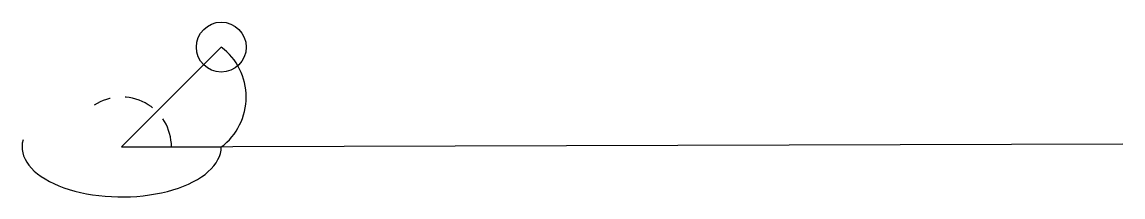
# Model space of a CAD drawing. Extents: x -10 to 100, y -5 to 12.
import ezdxf

# ---------------------------------------------------------------- set-up
doc = ezdxf.new("R2010")
doc.units = 0
doc.linetypes.add('DASHED', pattern=[4.5, 3, -1.5])
doc.layers.get('0').update_dxf_attribs({"linetype": 'CONTINUOUS'})
doc.layers.add('螢', color=7, linetype='CONTINUOUS')

msp = doc.modelspace()

# ---------------------------------------------------------------- linework, layer by layer
msp.add_line((0, 0), (100.5, 0.33))
msp.add_lwpolyline([(0, 0), (10, 0, 0.5), (10, 10)], format="xyb", close=True)
msp.add_lwpolyline([(-9.9, 0.71), (-9.97, 0.39), (-10, 0.06), (-9.99, -0.26), (-9.93, -0.58), (-9.84, -0.9), (-9.7, -1.21), (-9.53, -1.52), (-9.31, -1.82), (-9.06, -2.12), (-8.77, -2.41), (-8.44, -2.68), (-8.07, -2.95), (-7.68, -3.2), (-7.25, -3.44), (-6.79, -3.67), (-6.31, -3.88), (-5.79, -4.08), (-5.26, -4.25), (-4.7, -4.41), (-4.12, -4.56), (-3.53, -4.68), (-2.92, -4.78), (-2.3, -4.87), (-1.67, -4.93), (-1.03, -4.97), (-0.39, -5), (0.26, -5), (0.9, -4.98), (1.54, -4.94), (2.17, -4.88), (2.79, -4.8), (3.41, -4.7), (4, -4.58), (4.59, -4.44), (5.15, -4.29), (5.69, -4.11), (6.21, -3.92), (6.7, -3.71), (7.16, -3.49), (7.6, -3.25), (8, -3), (8.37, -2.74), (8.7, -2.46), (9, -2.18), (9.26, -1.88), (9.49, -1.58), (9.67, -1.27), (9.81, -0.96), (9.92, -0.64), (9.98, -0.32), (10, 0)])
at = {"layer": '螢'}
msp.add_circle((10, 10), 2.5, dxfattribs=at)
at = {"layer": '螢', "color": 3, "linetype": 'DASHED'}
msp.add_arc((0, 0), 5, 0, 123.4568, dxfattribs=at)

doc.saveas('drawing.dxf')
